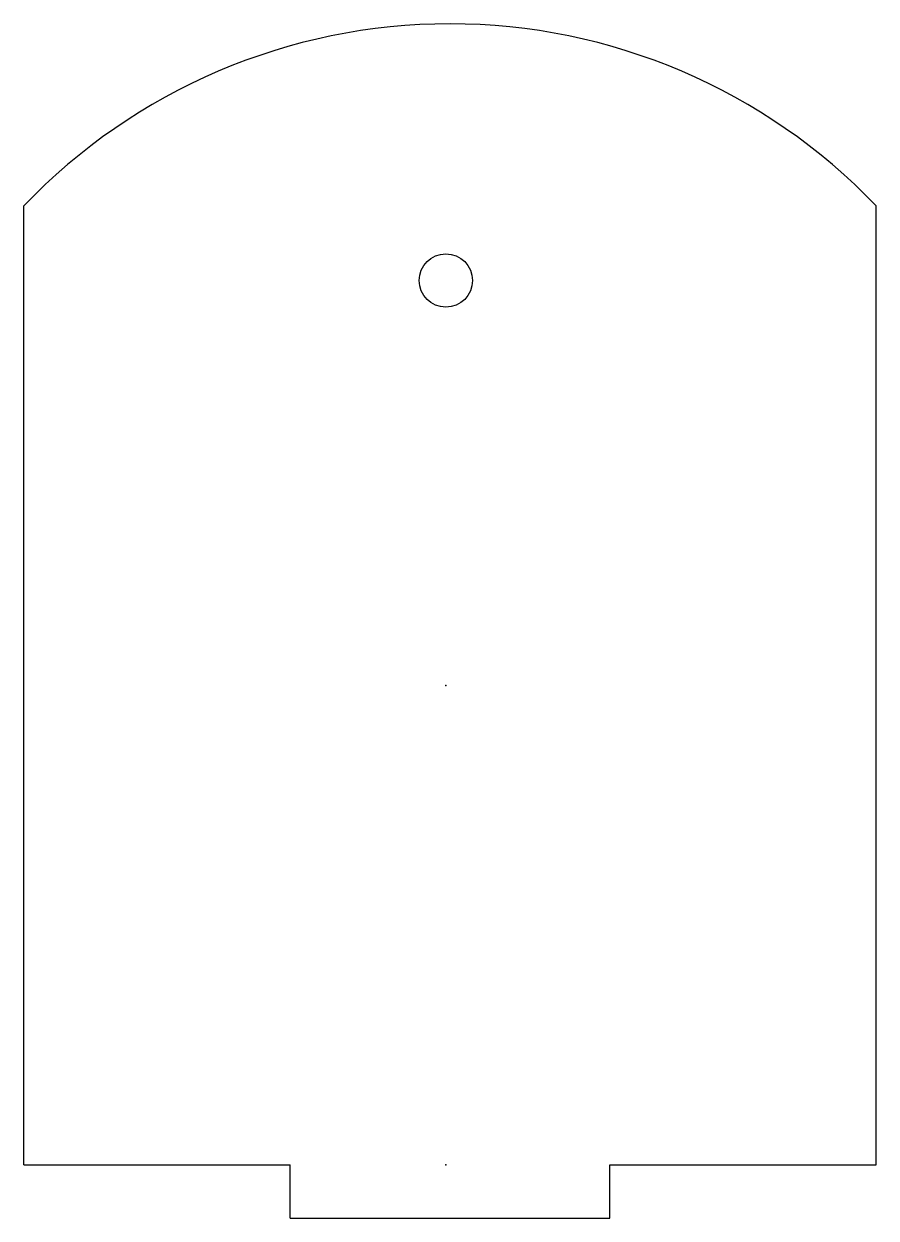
# Model space of a CAD drawing. Header units: millimetres. Extents: x -40 to 40, y -50 to 62.
import ezdxf

# ---------------------------------------------------------------- set-up
doc = ezdxf.new("R2010")
doc.units = ezdxf.units.MM
doc.header["$PDSIZE"] = -1

msp = doc.modelspace()

# ---------------------------------------------------------------- linework, layer by layer
at = {"color": 7, "linetype": 'Continuous'}
for p, q in [((-39.61, -45), (-39.61, 45)), ((40.39, -45), (40.39, 45)), ((-39.61, -45), (-14.61, -45)), ((-14.61, -50), (-14.61, -45)), ((15.39, -45), (40.39, -45)), ((15.39, -50), (15.39, -45)), ((-14.61, -50), (15.39, -50))]:
    msp.add_line(p, q, dxfattribs=at)
msp.add_circle((0, 38), 2.5, dxfattribs=at)
msp.add_arc((0.39, 6.72), 55.37, 43.7433, 136.2567, dxfattribs=at)
for p in [(0, 0), (0, -45)]:
    msp.add_point(p, dxfattribs=at)

doc.saveas('drawing.dxf')
